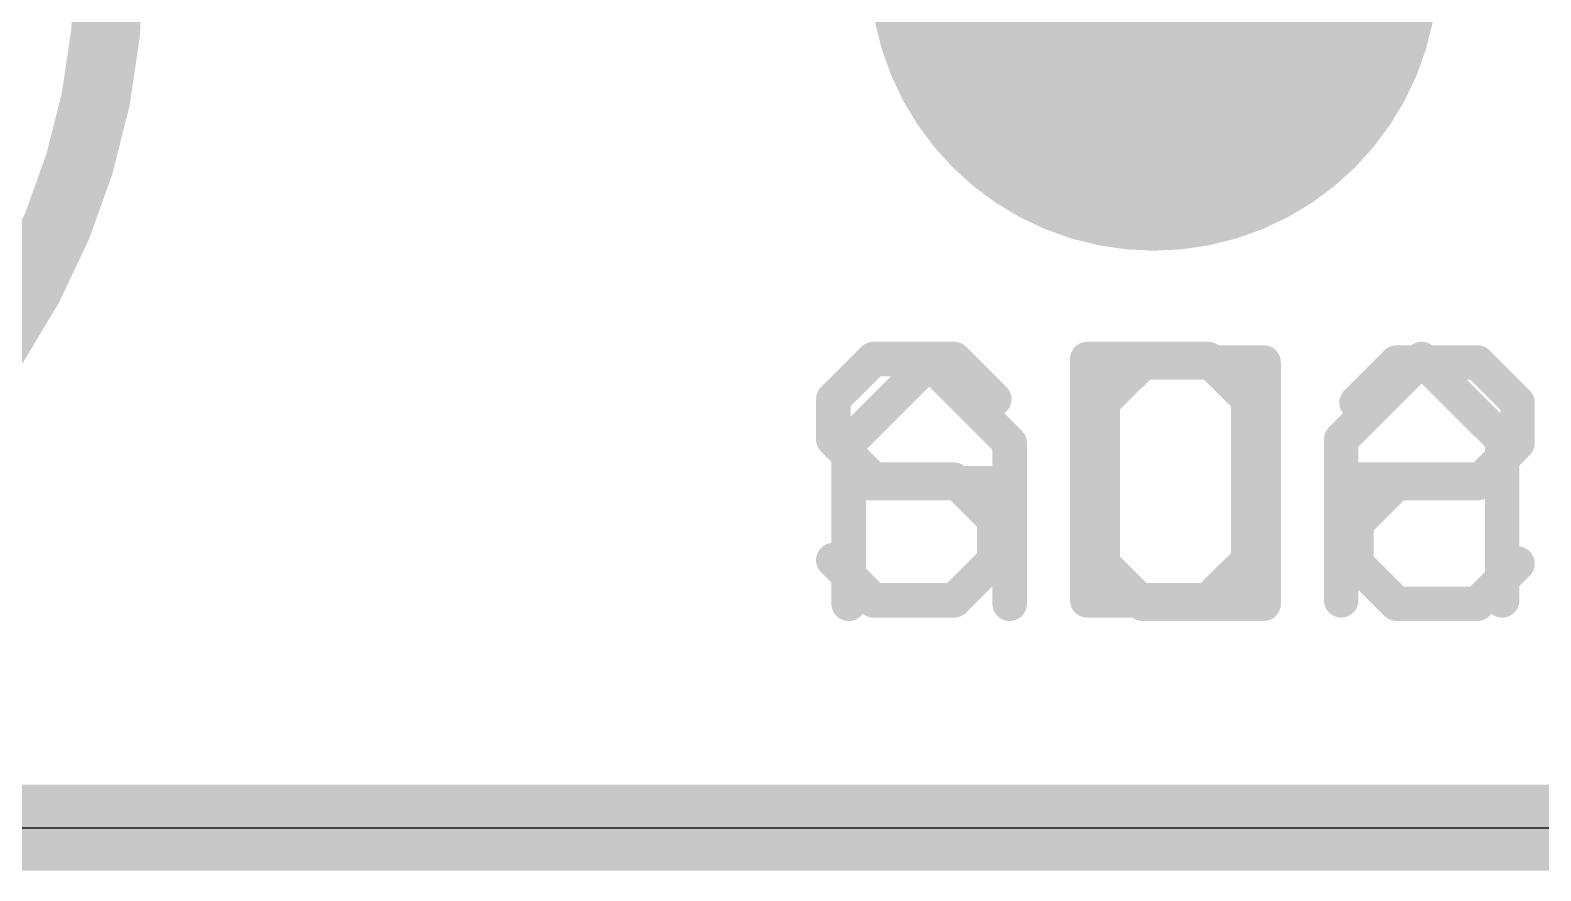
# Model space of a CAD drawing. Extents: x -0.1 to 25.5, y -0.1 to 17.9.
# Drawn here: x 4.308 to 8.76, y -0.127 to 2.352 of the extents above; entities that cross this region are included whole.
import ezdxf

# ---------------------------------------------------------------- set-up
doc = ezdxf.new("R2010")
doc.units = 0
for name, color, linetype in [('1', 12, 'CONTINUOUS'), ('16', 5, 'CONTINUOUS'), ('17', 110, 'CONTINUOUS'), ('20', 53, 'CONTINUOUS'), ('21', 40, 'CONTINUOUS'), ('22', 6, 'CONTINUOUS')]:
    doc.layers.add(name, color=color, linetype=linetype)

# ---------------------------------------------------------------- blocks, each defined once
blk = doc.blocks.new('ROUNDP')
at = {"const_width": 0.5}
blk.add_lwpolyline([(0, -0.25, 1), (0, 0.25, 1), (0, -0.25)], format="xyb", dxfattribs=at)

msp = doc.modelspace()

# ---------------------------------------------------------------- linework, layer by layer
at = {"layer": '1', "const_width": 0.254}
msp.add_lwpolyline([(25.4, 0), (0, 0)], dxfattribs=at)
at = {"layer": '16', "const_width": 0.254}
msp.add_lwpolyline([(25.4, 0), (0, 0)], dxfattribs=at)
at = {"layer": '20'}
msp.add_line((2.54, 0), (22.86, 0), dxfattribs=at)
at = {"layer": '21'}
for points, const_width in [([(2.54, 0.54, 1), (2.54, 4.54, 1), (2.54, 0.54)], 0.2032), ([(6.7938, 1.4078, 1), (6.7938, 1.357)], 0.0508), ([(6.8118, 1.3644, 1), (6.7759, 1.4003)], 0.0508), ([(7.049, 1.4003, 1), (7.0131, 1.3644)], 0.0508), ([(7.0311, 1.357, 1), (7.0311, 1.4078)], 0.0508), ([(7.449, 1.3824, 1), (7.3982, 1.3824)], 0.0508), ([(7.4236, 1.4078, 1), (7.4236, 1.357)], 0.0508), ([(7.7975, 1.4003, 1), (7.7615, 1.3644)], 0.0508), ([(7.7795, 1.357, 1), (7.7795, 1.4078)], 0.0508), ([(8.4272, 1.4003, 1), (8.3913, 1.3644)], 0.0508), ([(8.4272, 1.3644, 1), (8.3913, 1.4003)], 0.0508), ([(6.7006, 1.2637, 1), (6.6498, 1.2637)], 0.0508), ([(6.6572, 1.2817, 1), (6.6931, 1.2458)], 0.0508), ([(7.1318, 1.2458, 1), (7.1677, 1.2817)], 0.0508), ([(7.9235, 1.2637, 1), (7.8727, 1.2637)], 0.0508), ([(7.8802, 1.2458, 1), (7.9161, 1.2817)], 0.0508), ([(6.6931, 1.1631, 1), (6.6572, 1.1271)], 0.0508), ([(6.6498, 1.1451, 1), (6.7006, 1.1451)], 0.0508), ([(8.154, 1.1631, 1), (8.19, 1.1271)], 0.0508), ([(8.1974, 1.1451, 1), (8.1466, 1.1451)], 0.0508), ([(8.6719, 1.1451, 1), (8.6211, 1.1451)], 0.0508), ([(8.6286, 1.1271, 1), (8.6645, 1.1631)], 0.0508), ([(6.7938, 1.0519, 1), (6.7938, 1.0011)], 0.0508), ([(6.7759, 1.0085, 1), (6.8118, 1.0444)], 0.0508), ([(7.049, 1.0444, 1), (7.0131, 1.0085)], 0.0508), ([(7.0311, 1.0011, 1), (7.0311, 1.0519)], 0.0508), ([(8.172, 1.0519, 1), (8.172, 1.0011)], 0.0508), ([(8.6465, 1.0011, 1), (8.6465, 1.0519)], 0.0508), ([(7.1751, 0.9078, 1), (7.1243, 0.9078)], 0.0508), ([(7.1318, 0.8899, 1), (7.1677, 0.9258)], 0.0508), ([(6.6931, 0.8072, 1), (6.6572, 0.7712)], 0.0508), ([(7.1243, 0.7892, 1), (7.1751, 0.7892)], 0.0508), ([(7.1677, 0.7712, 1), (7.1318, 0.8072)], 0.0508), ([(7.8727, 0.7892, 1), (7.9235, 0.7892)], 0.0508), ([(7.9161, 0.7712, 1), (7.8802, 0.8072)], 0.0508), ([(6.7938, 0.696, 1), (6.7938, 0.6452)], 0.0508), ([(6.7759, 0.6526, 1), (6.8118, 0.6885)], 0.0508), ([(7.0131, 0.6885, 1), (7.049, 0.6526)], 0.0508), ([(7.0311, 0.6452, 1), (7.0311, 0.696)], 0.0508), ([(7.4236, 0.696, 1), (7.4236, 0.6452)], 0.0508), ([(7.7615, 0.6885, 1), (7.7975, 0.6526)], 0.0508), ([(7.7795, 0.6452, 1), (7.7795, 0.696)], 0.0508), ([(7.3982, 0.6706, 1), (7.449, 0.6706)], 0.0508), ([(8.1466, 0.6706, 1), (8.1974, 0.6706)], 0.0508), ([(8.6211, 0.6706, 1), (8.6719, 0.6706)], 0.0508)]:
    msp.add_lwpolyline(points, format="xyb", dxfattribs=dict(at, const_width=const_width))
at = {"layer": '21', "const_width": 0.1016}
for points in [[(6.7938, 1.3824), (6.6752, 1.2637)], [(7.0311, 1.3824), (6.7938, 1.3824)], [(7.1497, 1.2637), (7.0311, 1.3824)], [(7.4236, 1.3824), (7.4236, 0.6706)], [(7.7795, 1.3824), (7.4236, 1.3824)], [(7.8981, 1.2637), (7.7795, 1.3824)], [(8.172, 1.1451), (8.4093, 1.3824)], [(8.4093, 1.3824), (8.6465, 1.1451)], [(6.6752, 1.2637), (6.6752, 1.1451)], [(7.8981, 0.7892), (7.8981, 1.2637)], [(6.6752, 1.1451), (6.7938, 1.0265)], [(8.172, 0.6706), (8.172, 1.1451)], [(8.6465, 1.1451), (8.6465, 0.6706)], [(6.7938, 1.0265), (7.0311, 1.0265)], [(7.0311, 1.0265), (7.1497, 0.9078)], [(8.172, 1.0265), (8.6465, 1.0265)], [(7.1497, 0.9078), (7.1497, 0.7892)], [(6.7938, 0.6706), (6.6752, 0.7892)], [(7.1497, 0.7892), (7.0311, 0.6706)], [(7.7795, 0.6706), (7.8981, 0.7892)], [(7.0311, 0.6706), (6.7938, 0.6706)], [(7.4236, 0.6706), (7.7795, 0.6706)]]:
    msp.add_lwpolyline(points, dxfattribs=at)
at = {"layer": '22', "const_width": 0.1016}
for points in [[(6.9577, 1.3722), (6.7205, 1.1349)], [(7.195, 1.1349), (6.9577, 1.3722)], [(7.4689, 1.2536), (7.5875, 1.3722)], [(7.5875, 1.3722), (7.9434, 1.3722)], [(7.9434, 1.3722), (7.9434, 0.6604)], [(8.2173, 1.2536), (8.3359, 1.3722)], [(8.3359, 1.3722), (8.5732, 1.3722)], [(8.5732, 1.3722), (8.6918, 1.2536)], [(7.4689, 0.779), (7.4689, 1.2536)], [(8.6918, 1.2536), (8.6918, 1.1349)], [(6.7205, 1.1349), (6.7205, 0.6604)], [(7.195, 0.6604), (7.195, 1.1349)], [(8.6918, 1.1349), (8.5732, 1.0163)], [(7.195, 1.0163), (6.7205, 1.0163)], [(8.3359, 1.0163), (8.2173, 0.8977)], [(8.5732, 1.0163), (8.3359, 1.0163)], [(8.2173, 0.8977), (8.2173, 0.779)], [(7.5875, 0.6604), (7.4689, 0.779)], [(8.2173, 0.779), (8.3359, 0.6604)], [(8.5732, 0.6604), (8.6918, 0.779)], [(7.9434, 0.6604), (7.5875, 0.6604)], [(8.3359, 0.6604), (8.5732, 0.6604)]]:
    msp.add_lwpolyline(points, dxfattribs=at)
at = {"layer": '22', "const_width": 0.0508}
for points in [[(6.9757, 1.3902, 1), (6.9398, 1.3542)], [(6.9757, 1.3542, 1), (6.9398, 1.3902)], [(7.5875, 1.3976, 1), (7.5875, 1.3468)], [(7.6055, 1.3542, 1), (7.5695, 1.3902)], [(7.9688, 1.3722, 1), (7.918, 1.3722)], [(7.9434, 1.3468, 1), (7.9434, 1.3976)], [(8.3359, 1.3976, 1), (8.3359, 1.3468)], [(8.3539, 1.3542, 1), (8.318, 1.3902)], [(8.5911, 1.3902, 1), (8.5552, 1.3542)], [(8.5732, 1.3468, 1), (8.5732, 1.3976)], [(7.4943, 1.2536, 1), (7.4435, 1.2536)], [(7.4509, 1.2715, 1), (7.4868, 1.2356)], [(8.1993, 1.2715, 1), (8.2352, 1.2356)], [(8.7172, 1.2536, 1), (8.6664, 1.2536)], [(8.6739, 1.2356, 1), (8.7098, 1.2715)], [(6.7459, 1.1349, 1), (6.6951, 1.1349)], [(6.7025, 1.1529, 1), (6.7384, 1.117)], [(7.2204, 1.1349, 1), (7.1696, 1.1349)], [(7.177, 1.117, 1), (7.213, 1.1529)], [(8.6664, 1.1349, 1), (8.7172, 1.1349)], [(8.7098, 1.117, 1), (8.6739, 1.1529)], [(6.7205, 1.0417, 1), (6.7205, 0.9909)], [(7.195, 0.9909, 1), (7.195, 1.0417)], [(8.3359, 1.0417, 1), (8.3359, 0.9909)], [(8.3539, 0.9983, 1), (8.318, 1.0343)], [(8.5552, 1.0343, 1), (8.5911, 0.9983)], [(8.5732, 0.9909, 1), (8.5732, 1.0417)], [(8.2427, 0.8977, 1), (8.1919, 0.8977)], [(8.1993, 0.9156, 1), (8.2352, 0.8797)], [(7.4868, 0.797, 1), (7.4509, 0.7611)], [(7.4435, 0.779, 1), (7.4943, 0.779)], [(8.2352, 0.797, 1), (8.1993, 0.7611)], [(8.1919, 0.779, 1), (8.2427, 0.779)], [(8.7098, 0.7611, 1), (8.6739, 0.797)], [(6.6951, 0.6604, 1), (6.7459, 0.6604)], [(7.1696, 0.6604, 1), (7.2204, 0.6604)], [(7.5875, 0.6858, 1), (7.5875, 0.635)], [(7.5695, 0.6424, 1), (7.6055, 0.6784)], [(7.918, 0.6604, 1), (7.9688, 0.6604)], [(7.9434, 0.635, 1), (7.9434, 0.6858)], [(8.3359, 0.6858, 1), (8.3359, 0.635)], [(8.318, 0.6424, 1), (8.3539, 0.6784)], [(8.5552, 0.6784, 1), (8.5911, 0.6424)], [(8.5732, 0.635, 1), (8.5732, 0.6858)]]:
    msp.add_lwpolyline(points, format="xyb", dxfattribs=at)

# ---------------------------------------------------------------- block references
at = {"layer": '17', "xscale": 1.6764, "yscale": 1.6764, "rotation": 90}
msp.add_blockref('ROUNDP', (7.62, 2.54), dxfattribs=at)
msp.add_blockref('ROUNDP', (7.62, 2.54), dxfattribs=at)

doc.saveas('drawing.dxf')
